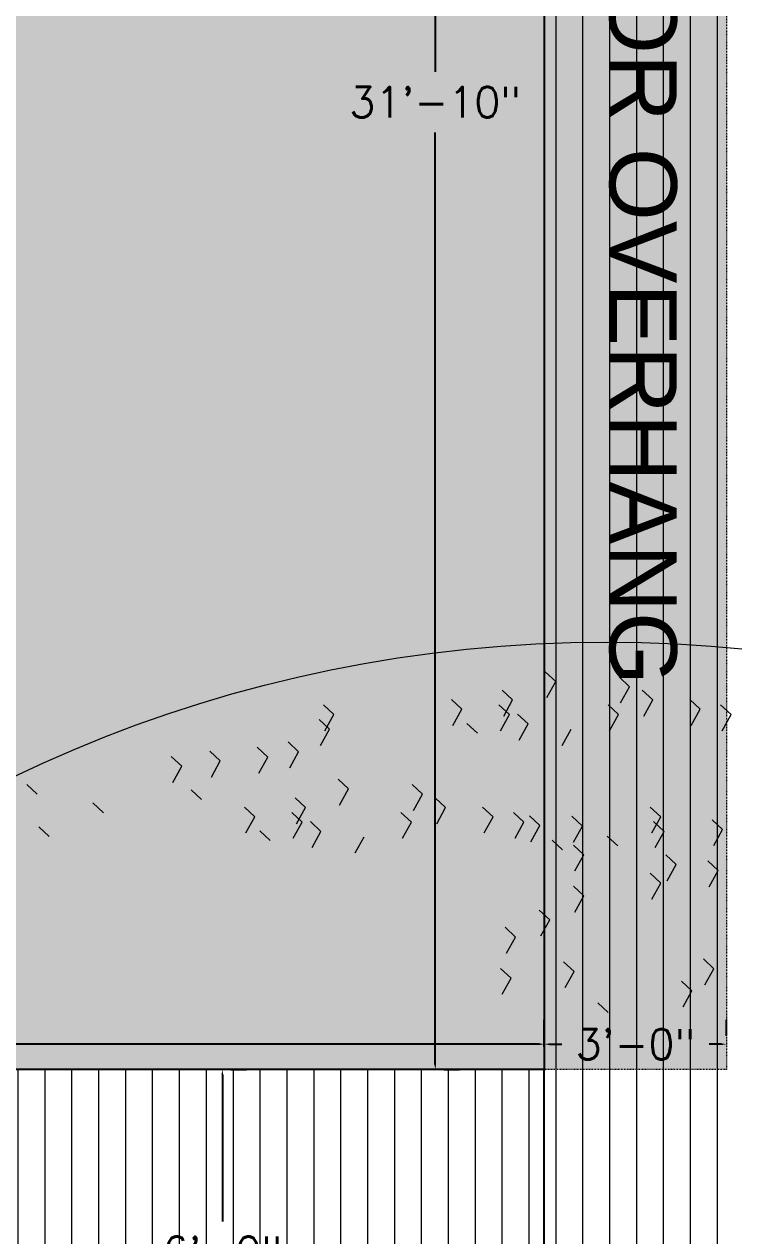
# Model space of a CAD drawing. Header units: inches. Extents: x 437 to 8681, y 26 to 3302.
# Drawn here: x 1260.5 to 1400.7, y 893 to 1132.3 of the extents above; entities that cross this region are included whole.
import ezdxf

# ---------------------------------------------------------------- set-up
doc = ezdxf.new("R2010")
doc.units = ezdxf.units.IN
doc.header["$MEASUREMENT"] = 0
doc.linetypes.add('Dash', pattern=[0.6, 0.3, -0.3])
doc.layers.add('ARBOLES', color=7, linetype='Continuous', lineweight=13, true_color=0x69d485)
doc.layers.add('DIMENSION', color=1, linetype='Continuous')
doc.layers.add('TEXT', color=7, linetype='Continuous')
doc.layers.add('PLANTA BLANCA', color=7, linetype='Continuous', lineweight=0)
doc.layers.add('TEXTURE', color=8, linetype='Continuous', lineweight=0)
doc.styles.add('ROMANS', font='romans.shx')
doc.styles.get("Standard").update_dxf_attribs({"font": 'arial.ttf'})
doc.dimstyles.new('SMALLER DIM', dxfattribs={"dimscale": 64, "dimtxt": 0.09375, "dimasz": 0.015625, "dimexe": 0.075, "dimexo": 0.02625, "dimgap": 0.0375, "dimtad": 0, "dimtih": 1, "dimtoh": 1, "dimdec": 4, "dimzin": 3, "dimdsep": 46, "dimlunit": 4, "dimtxsty": 'ROMANS', "dimcen": 0.0375, "dimclrd": 256, "dimclre": 256, "dimclrt": 7, "dimadec": 0, "dimazin": 0, "dimtfac": 0.75, "dimtdec": 4, "dimtmove": 0, "dimatfit": 3, "dimfxl": 1, "dimfrac": 1, "dimtolj": 1, "dimtzin": 0, "dimlwd": -1, "dimlwe": -1, "dimarcsym": 1})

# ---------------------------------------------------------------- blocks, each defined once
blk = doc.blocks.new('*D12')
at = {"layer": 'DIMENSION', "transparency": 16777216}
for p, q in [((1301.31, 925.87), (1304.43, 925.87)), ((1299.63, 924.87), (1299.63, 895.84)), ((1299.63, 854.87), (1299.63, 883.9)), ((1301.31, 853.87), (1304.43, 853.87))]:
    blk.add_line(p, q, dxfattribs=at)
for points in [[(1299.46, 924.87), (1299.8, 924.87), (1299.63, 925.87)], [(1299.46, 854.87), (1299.8, 854.87), (1299.63, 853.87)]]:
    blk.add_solid(points, dxfattribs=at)
at = {"layer": 'DIMENSION', "color": 7, "transparency": 16777216, "insert": (1299.63, 889.87), "char_height": 6, "attachment_point": 5, "style": 'ROMANS'}
blk.add_mtext('\\A1;6\'-0"', dxfattribs=at)
blk = doc.blocks.new('*D26')
at = {"layer": 'DIMENSION', "transparency": 16777216}
for p, q in [((1059.23, 932.54), (1059.23, 935.66)), ((1363.23, 932.54), (1363.23, 935.66)), ((1060.23, 930.86), (1193.83, 930.86)), ((1362.23, 930.86), (1228.63, 930.86))]:
    blk.add_line(p, q, dxfattribs=at)
for points in [[(1060.23, 931.03), (1060.23, 930.69), (1059.23, 930.86)], [(1362.23, 931.03), (1362.23, 930.69), (1363.23, 930.86)]]:
    blk.add_solid(points, dxfattribs=at)
at = {"layer": 'DIMENSION', "color": 7, "transparency": 16777216, "insert": (1211.23, 930.86), "char_height": 6, "attachment_point": 5, "style": 'ROMANS'}
blk.add_mtext('\\A1;25\'-4"', dxfattribs=at)
blk = doc.blocks.new('*D27')
at = {"layer": 'DIMENSION', "transparency": 16777216}
for p, q in [((1363.23, 930.32), (1363.23, 935.66)), ((1399.23, 932.54), (1399.23, 935.66)), ((1364.23, 930.86), (1366.69, 930.86)), ((1398.23, 930.86), (1395.77, 930.86))]:
    blk.add_line(p, q, dxfattribs=at)
for points in [[(1364.23, 931.03), (1364.23, 930.69), (1363.23, 930.86)], [(1398.23, 931.03), (1398.23, 930.69), (1399.23, 930.86)]]:
    blk.add_solid(points, dxfattribs=at)
at = {"layer": 'DIMENSION', "color": 7, "transparency": 16777216, "insert": (1381.23, 930.86), "char_height": 6, "attachment_point": 5, "style": 'ROMANS'}
blk.add_mtext('\\A1;3\'-0"', dxfattribs=at)
blk = doc.blocks.new('*D28')
at = {"layer": 'DIMENSION', "transparency": 16777216}
for p, q in [((1341.69, 1306.87), (1341.69, 1122.84)), ((1343.37, 1307.87), (1346.49, 1307.87)), ((1341.69, 926.87), (1341.69, 1110.9)), ((1343.37, 925.87), (1346.49, 925.87))]:
    blk.add_line(p, q, dxfattribs=at)
for points in [[(1341.52, 1306.87), (1341.86, 1306.87), (1341.69, 1307.87)], [(1341.52, 926.87), (1341.86, 926.87), (1341.69, 925.87)]]:
    blk.add_solid(points, dxfattribs=at)
at = {"layer": 'DIMENSION', "color": 7, "transparency": 16777216, "insert": (1341.69, 1116.87), "char_height": 6, "attachment_point": 5, "style": 'ROMANS'}
blk.add_mtext('\\A1;31\'-10"', dxfattribs=at)

msp = doc.modelspace()

# ---------------------------------------------------------------- hatches: boundary and pattern name
at = {"layer": 'TEXTURE', "linetype": 'Continuous'}
h = msp.add_hatch(dxfattribs=at)
h.set_pattern_fill('AR-SAND', color=8, scale=10)
h.set_pattern_definition([(37.5, (-15110.019, -3326.685), (-0.629934, 19.268238), [0, -15.2, 0, -17, 0, -16.25]), (7.5, (-15110.02, -3326.685), (17.697767, 28.22146), [0, -8.2, 0, -13.7, 0, -5.25]), (327.5, (-15122.319, -3326.685), (31.141419, 0.05659), [0, -5, 0, -18, 0, -23.5]), (317.5, (-15122.32, -3326.685), (30.061266, 8.776756), [0, -2.5, 0, -11.8, 0, -13.5])])
h.paths.add_polyline_path([(1641.22944, 1761.86683), (1299.22944, 1761.86683), (1299.22944, 1887.59292), (1059.22944, 1887.59292), (1059.22944, 925.86683), (1363.22944, 925.86683), (1363.22944, 1307.86683), (1641.22944, 1307.86683), (1821.50336, 1307.86683), (1821.50336, 1168.15326), (1945.22944, 1168.15932), (1945.22944, 2144.12355), (1641.22944, 2144.12355)])
h.paths.add_polyline_path([(1363.22944, 1307.86683), (1399.22944, 1307.86683), (1399.22944, 925.86683), (1363.22944, 925.86683)], flags=17)
h.paths.add_polyline_path([(1593.22944, 1307.86683), (1653.22944, 1307.86683), (1653.22944, 1271.86683), (1821.50336, 1271.86683), (1821.50336, 1168.15326), (1945.22944, 1168.15932), (1945.22944, 1132.15326), (1593.22944, 1132.15326)], flags=17)
h = msp.add_hatch(dxfattribs=at)
h.set_pattern_fill('ANSI31', color=9, scale=42.5, angle=225)
h.set_pattern_definition([(270, (-3559.14, -96.3204), (5.3125, -9e-16), [])])
h.paths.add_polyline_path([(1435.237, 1191.3018), (1435.237, 650.2838), (1363.22944, 650.2838), (1363.22944, 1307.86683), (1821.50336, 1307.86683), (1821.50336, 1168.15326), (1945.22944, 1168.15326), (1945.22944, 1084.7125), (1808.37898, 1084.688), (1808.37898, 650.2838), (1736.14625, 650.2838), (1736.12206, 1191.3018)])
h.paths.add_polyline_path([(1059.22944, 925.86683), (1363.22944, 925.86683), (1363.22944, 853.86683), (1059.22944, 853.86683)])

# ---------------------------------------------------------------- linework, layer by layer
at = {"color": 32, "true_color": 0xcd6928}
msp.add_lwpolyline([(1059.22944, 925.86683), (1059.22944, 853.86683), (1363.22944, 853.86683), (1363.22944, 650.2838), (1808.37898, 650.2838), (1808.37898, 1084.688), (1945.22944, 1084.688), (1945.22944, 1168.15932), (1821.50336, 1168.15326), (1821.50336, 1307.86683), (1363.22944, 1307.86683), (1363.22944, 925.86683), (1059.22944, 925.86683)], dxfattribs=at)
at = {"layer": 'ARBOLES', "color": 0}
for p, q in [((1365.47547, 1002.48795), (1363.40943, 1004.41441)), ((1363.70701, 999.29421), (1365.47547, 1002.48795)), ((1380.07665, 1001.44089), (1378.01061, 1003.36734)), ((1380.07665, 1001.44089), (1378.01061, 1003.36734)), ((1356.97627, 998.82322), (1354.91023, 1000.74967)), ((1356.97627, 998.82322), (1354.91023, 1000.74967)), ((1378.30819, 998.24714), (1380.07665, 1001.44089)), ((1378.30819, 998.24714), (1380.07665, 1001.44089)), ((1384.65314, 998.82322), (1382.5871, 1000.74967)), ((1384.65314, 998.82322), (1382.5871, 1000.74967)), ((1321.67193, 995.94379), (1319.60589, 997.87024)), ((1321.67193, 995.94379), (1319.60589, 997.87024)), ((1346.95158, 996.99086), (1344.88554, 998.91731)), ((1346.95158, 996.99086), (1344.88554, 998.91731)), ((1356.32249, 995.94379), (1354.25645, 997.87024)), ((1356.32249, 995.94379), (1354.25645, 997.87024)), ((1355.20782, 995.62947), (1356.97627, 998.82322)), ((1355.20782, 995.62947), (1356.97627, 998.82322)), ((1377.89737, 995.94379), (1375.83133, 997.87024)), ((1377.89737, 995.94379), (1375.83133, 997.87024)), ((1382.88468, 995.62947), (1384.65314, 998.82322)), ((1382.88468, 995.62947), (1384.65314, 998.82322)), ((1394.02404, 996.99086), (1391.958, 998.91731)), ((1394.02404, 996.99086), (1391.958, 998.91731)), ((1400.12603, 995.94379), (1398.05999, 997.87024)), ((1400.12603, 995.94379), (1398.05999, 997.87024)), ((1319.90347, 992.75004), (1321.67193, 995.94379)), ((1319.90347, 992.75004), (1321.67193, 995.94379)), ((1345.18313, 993.79711), (1346.95158, 996.99086)), ((1345.18313, 993.79711), (1346.95158, 996.99086)), ((1354.55403, 992.75004), (1356.32249, 995.94379)), ((1354.55403, 992.75004), (1356.32249, 995.94379)), ((1360.02727, 994.11142), (1357.96123, 996.03788)), ((1360.02727, 994.11142), (1357.96123, 996.03788)), ((1376.12891, 992.75004), (1377.89737, 995.94379)), ((1376.12891, 992.75004), (1377.89737, 995.94379)), ((1392.25559, 993.79711), (1394.02404, 996.99086)), ((1392.25559, 993.79711), (1394.02404, 996.99086)), ((1398.35757, 992.75004), (1400.12603, 995.94379)), ((1398.35757, 992.75004), (1400.12603, 995.94379)), ((1320.80022, 993.06436), (1318.73418, 994.99081)), ((1320.80022, 993.06436), (1318.73418, 994.99081)), ((1319.03176, 989.87061), (1320.80022, 993.06436)), ((1319.03176, 989.87061), (1320.80022, 993.06436)), ((1350.00258, 992.27906), (1347.93654, 994.20551)), ((1358.25881, 990.91768), (1360.02727, 994.11142)), ((1358.25881, 990.91768), (1360.02727, 994.11142)), ((1366.75801, 989.87061), (1368.52646, 993.06436)), ((1366.75801, 989.87061), (1368.52646, 993.06436)), ((1314.69823, 988.61433), (1312.63219, 990.54078)), ((1314.69823, 988.61433), (1312.63219, 990.54078)), ((1299.22534, 986.78196), (1297.1593, 988.70841)), ((1299.22534, 986.78196), (1297.1593, 988.70841)), ((1308.59625, 987.56726), (1306.53021, 989.49371)), ((1308.59625, 987.56726), (1306.53021, 989.49371)), ((1312.92978, 985.42058), (1314.69823, 988.61433)), ((1312.92978, 985.42058), (1314.69823, 988.61433)), ((1291.59786, 985.73489), (1289.53182, 987.66135)), ((1291.59786, 985.73489), (1289.53182, 987.66135)), ((1289.8294, 982.54115), (1291.59786, 985.73489)), ((1289.8294, 982.54115), (1291.59786, 985.73489)), ((1297.45688, 983.58821), (1299.22534, 986.78196)), ((1297.45688, 983.58821), (1299.22534, 986.78196)), ((1306.82779, 984.37351), (1308.59625, 987.56726)), ((1306.82779, 984.37351), (1308.59625, 987.56726)), ((1263.04928, 980.2378), (1260.98324, 982.16425)), ((1295.52056, 979.19073), (1293.45452, 981.11718)), ((1295.52056, 979.19073), (1293.45452, 981.11718)), ((1324.56184, 981.25867), (1322.49579, 983.18512)), ((1322.79338, 978.06492), (1324.56184, 981.25867)), ((1339.16302, 980.2116), (1337.09697, 982.13806)), ((1339.16302, 980.2116), (1337.09697, 982.13806)), ((1276.12497, 976.57307), (1274.05892, 978.49952)), ((1316.06264, 977.59394), (1313.9966, 979.52039)), ((1316.06264, 977.59394), (1313.9966, 979.52039)), ((1337.39456, 977.01786), (1339.16302, 980.2116)), ((1337.39456, 977.01786), (1339.16302, 980.2116)), ((1343.7395, 977.59394), (1341.67346, 979.52039)), ((1343.7395, 977.59394), (1341.67346, 979.52039)), ((1306.03795, 975.76157), (1303.97191, 977.68803)), ((1306.03795, 975.76157), (1303.97191, 977.68803)), ((1315.40886, 974.71451), (1313.34282, 976.64096)), ((1315.40886, 974.71451), (1313.34282, 976.64096)), ((1314.29419, 974.40019), (1316.06264, 977.59394)), ((1314.29419, 974.40019), (1316.06264, 977.59394)), ((1336.98374, 974.71451), (1334.91769, 976.64096)), ((1336.98374, 974.71451), (1334.91769, 976.64096)), ((1341.97105, 974.40019), (1343.7395, 977.59394)), ((1341.97105, 974.40019), (1343.7395, 977.59394)), ((1353.11041, 975.76157), (1351.04437, 977.68803)), ((1353.11041, 975.76157), (1351.04437, 977.68803)), ((1359.2124, 974.71451), (1357.14636, 976.64096)), ((1359.2124, 974.71451), (1357.14636, 976.64096)), ((1386.23548, 975.76157), (1384.16943, 977.68803)), ((1386.23548, 975.76157), (1384.16943, 977.68803)), ((1265.44649, 971.86127), (1263.38045, 973.78772)), ((1304.26949, 972.56783), (1306.03795, 975.76157)), ((1304.26949, 972.56783), (1306.03795, 975.76157)), ((1313.6404, 971.52076), (1315.40886, 974.71451)), ((1313.6404, 971.52076), (1315.40886, 974.71451)), ((1319.11363, 972.88214), (1317.04759, 974.80859)), ((1319.11363, 972.88214), (1317.04759, 974.80859)), ((1335.21528, 971.52076), (1336.98374, 974.71451)), ((1335.21528, 971.52076), (1336.98374, 974.71451)), ((1351.34195, 972.56783), (1353.11041, 975.76157)), ((1351.34195, 972.56783), (1353.11041, 975.76157)), ((1357.44394, 971.52076), (1359.2124, 974.71451)), ((1357.44394, 971.52076), (1359.2124, 974.71451)), ((1362.33985, 974.01346), (1360.27381, 975.93991)), ((1362.33985, 974.01346), (1360.27381, 975.93991)), ((1360.57139, 970.81971), (1362.33985, 974.01346)), ((1360.57139, 970.81971), (1362.33985, 974.01346)), ((1370.76258, 973.92921), (1368.69654, 975.85566)), ((1368.99413, 970.73546), (1370.76258, 973.92921)), ((1368.99413, 970.73546), (1370.76258, 973.92921)), ((1384.46702, 972.56783), (1386.23548, 975.76157)), ((1384.46702, 972.56783), (1386.23548, 975.76157)), ((1386.88926, 972.88214), (1384.82322, 974.80859)), ((1386.88926, 972.88214), (1384.82322, 974.80859)), ((1398.45906, 973.25435), (1396.39302, 975.18081)), ((1309.08894, 971.04978), (1307.0229, 972.97623)), ((1317.34518, 969.68839), (1319.11363, 972.88214)), ((1317.34518, 969.68839), (1319.11363, 972.88214)), ((1325.84437, 968.64133), (1327.61283, 971.83507)), ((1325.84437, 968.64133), (1327.61283, 971.83507)), ((1377.73628, 970.00271), (1375.67024, 971.92916)), ((1377.73628, 970.00271), (1375.67024, 971.92916)), ((1385.1208, 969.68839), (1386.88926, 972.88214)), ((1385.1208, 969.68839), (1386.88926, 972.88214)), ((1396.69061, 970.06061), (1398.45906, 973.25435)), ((1396.69061, 970.06061), (1398.45906, 973.25435)), ((1366.83988, 969.21741), (1364.77384, 971.14386)), ((1366.83988, 969.21741), (1364.77384, 971.14386)), ((1371.05697, 968.2546), (1368.99093, 970.18105)), ((1371.05697, 968.2546), (1368.99093, 970.18105)), ((1369.28851, 965.06085), (1371.05697, 968.2546)), ((1369.28851, 965.06085), (1371.05697, 968.2546)), ((1389.28647, 966.33798), (1387.22043, 968.26443)), ((1389.28647, 966.33798), (1387.22043, 968.26443)), ((1397.58735, 965.13959), (1395.52131, 967.06604)), ((1397.58735, 965.13959), (1395.52131, 967.06604)), ((1386.23548, 962.67325), (1384.16943, 964.5997)), ((1386.23548, 962.67325), (1384.16943, 964.5997)), ((1387.51801, 963.14423), (1389.28647, 966.33798)), ((1395.81889, 961.94584), (1397.58735, 965.13959)), ((1395.81889, 961.94584), (1397.58735, 965.13959)), ((1371.05697, 960.13983), (1368.99093, 962.06629)), ((1371.05697, 960.13983), (1368.99093, 962.06629)), ((1384.46702, 959.4795), (1386.23548, 962.67325)), ((1384.46702, 959.4795), (1386.23548, 962.67325)), ((1369.28851, 956.94609), (1371.05697, 960.13983)), ((1364.3012, 955.42804), (1362.23516, 957.35449)), ((1364.3012, 955.42804), (1362.23516, 957.35449)), ((1362.53274, 952.23429), (1364.3012, 955.42804)), ((1362.53274, 952.23429), (1364.3012, 955.42804)), ((1357.54543, 952.02507), (1355.47939, 953.95152)), ((1355.77697, 948.83132), (1357.54543, 952.02507)), ((1355.77697, 948.83132), (1357.54543, 952.02507)), ((1396.71564, 945.76887), (1394.6496, 947.69532)), ((1396.71564, 945.76887), (1394.6496, 947.69532)), ((1356.67372, 943.91031), (1354.60768, 945.83676)), ((1356.67372, 943.91031), (1354.60768, 945.83676)), ((1369.09562, 945.21914), (1367.02958, 947.14559)), ((1369.09562, 945.21914), (1367.02958, 947.14559)), ((1367.32716, 942.02539), (1369.09562, 945.21914)), ((1367.32716, 942.02539), (1369.09562, 945.21914)), ((1394.94718, 942.57512), (1396.71564, 945.76887)), ((1394.94718, 942.57512), (1396.71564, 945.76887)), ((1354.90526, 940.71656), (1356.67372, 943.91031)), ((1354.90526, 940.71656), (1356.67372, 943.91031)), ((1392.39778, 941.41043), (1390.33174, 943.33688)), ((1390.62933, 938.21668), (1392.39778, 941.41043)), ((1390.62933, 938.21668), (1392.39778, 941.41043)), ((1375.85139, 937.10438), (1373.78535, 939.03083)), ((1375.85139, 937.10438), (1373.78535, 939.03083))]:
    msp.add_line(p, q, dxfattribs=at)
msp.add_circle((1375.44128, 740.27276), 270, dxfattribs=at)
at = {"layer": 'DIMENSION', "color": 0}
for points in [[(1363.49392, 925.86683), (1059.22944, 925.86683), (1059.22944, 1887.59292)], [(1945.22944, 1132.15326), (1945.22944, 1132.15326), (1945.22944, 1084.688), (1808.37898, 1084.688), (1808.37898, 650.2838), (1363.22944, 650.2838), (1363.22944, 925.86683)]]:
    msp.add_lwpolyline(points, dxfattribs=at)
at = {"layer": 'PLANTA BLANCA'}
msp.add_lwpolyline([(1299.22944, 1761.86683), (1299.22944, 1887.59292), (1059.22944, 1887.59292), (1059.22944, 925.86683), (1363.22944, 925.86683), (1363.22944, 1307.86683), (1641.22944, 1307.86683), (1641.22944, 1307.86683), (1821.50336, 1307.86683), (1821.50336, 1168.15326), (1945.22944, 1168.15932), (1945.22944, 2144.12355), (1641.22944, 2144.12355), (1641.22944, 1797.86683)], dxfattribs=at)
at = {"layer": 'PLANTA BLANCA', "color": 0, "linetype": 'Dash', "ltscale": 0.5}
msp.add_lwpolyline([(1399.22944, 1307.86683), (1399.22944, 925.86683), (1363.49392, 925.86683)], dxfattribs=at)

# ---------------------------------------------------------------- texts
at = {"layer": 'TEXT', "insert": (1389.39535, 974.32453), "char_height": 13.2666667, "attachment_point": 3, "rotation": 270}
msp.add_mtext_dynamic_manual_height_columns('\\pxqc;1ST FLOOR OVERHANG', width=269.1115011, gutter_width=89.70383, heights=[0], dxfattribs=at)

# ---------------------------------------------------------------- dimensions: what is measured, and where the dimension line sits
at = {"layer": 'DIMENSION'}
for base, p1, p2, picture, middle in [((1341.68842, 1307.86683), (1341.68842, 925.86683), (1341.68842, 1307.86683), '*D28', (1341.68842, 1116.86683)), ((1299.63161, 853.86683), (1299.63161, 925.86683), (1299.63161, 853.86683), '*D12', (1299.63161, 889.86683))]:
    dim = msp.add_linear_dim(base=base, p1=p1, p2=p2, angle=90, dimstyle='SMALLER DIM', dxfattribs=at)
    dim.commit()
    dim.dimension.update_dxf_attribs({"geometry": picture, "text_midpoint": middle})
dim = msp.add_linear_dim(base=(1363.22944, 930.85926), p1=(1059.22944, 930.85926), p2=(1363.22944, 930.85926), dimstyle='SMALLER DIM', dxfattribs=at)
dim.commit()
dim.dimension.update_dxf_attribs({"geometry": '*D26', "text_midpoint": (1211.22944, 930.85926)})
dim = msp.add_linear_dim(base=(1399.22944, 930.85926), p1=(1363.22944, 928.6377), p2=(1399.22944, 930.85926), dimstyle='SMALLER DIM', override={"dimtmove": 1}, dxfattribs=at)
dim.commit()
dim.dimension.update_dxf_attribs({"geometry": '*D27', "text_midpoint": (1381.22944, 930.85926)})

doc.saveas('drawing.dxf')
